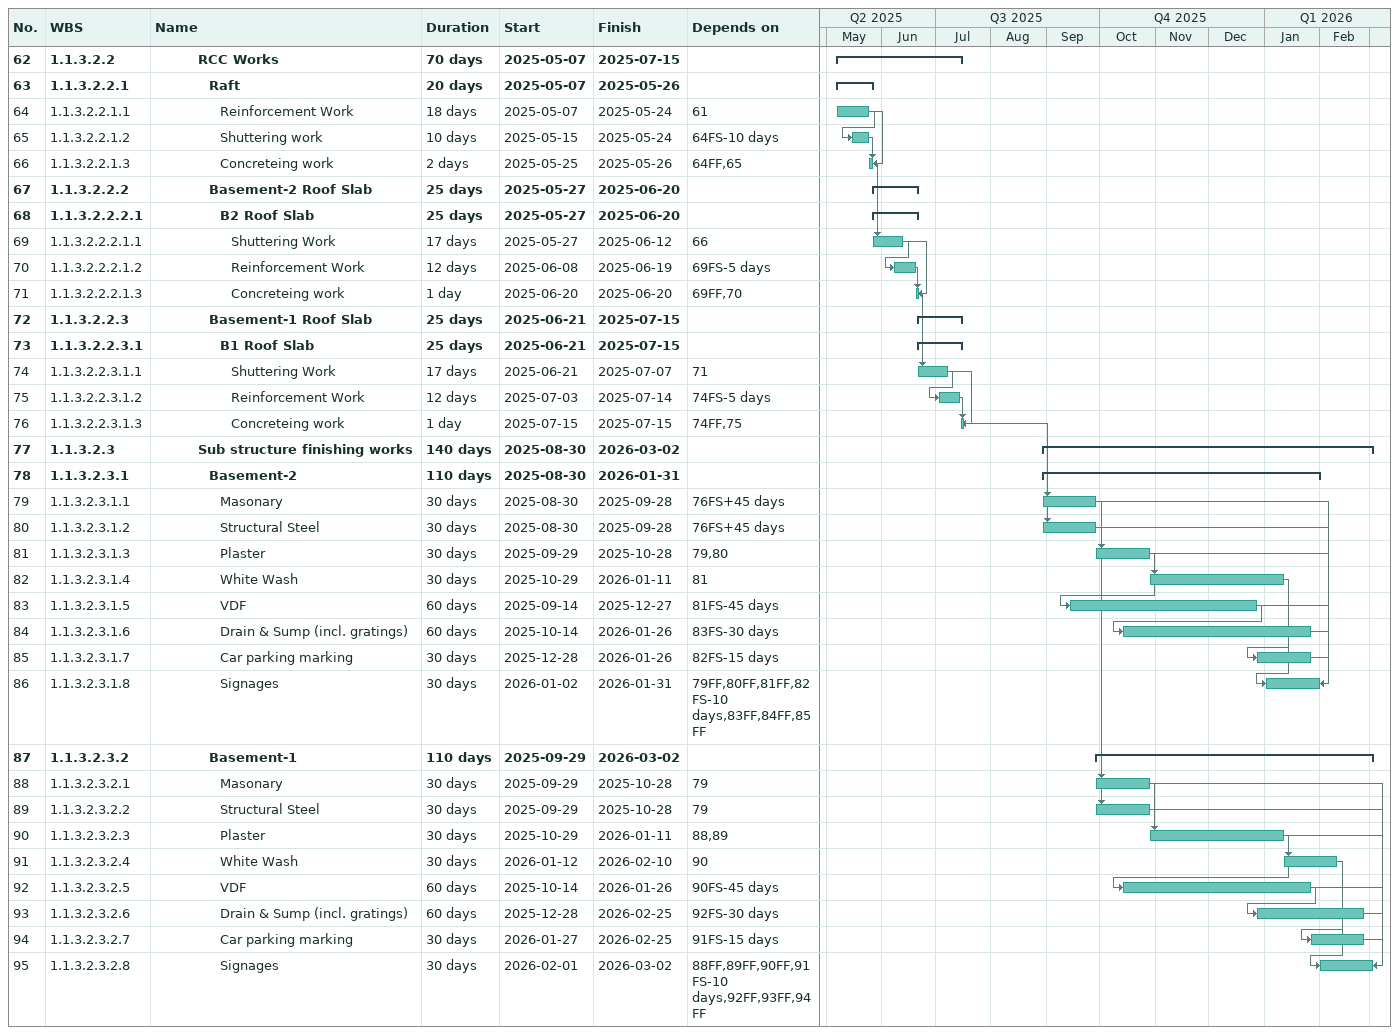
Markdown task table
| ID | WBS | Task | Duration | Start | Finish | Predecessors |
|---|---|---|---|---|---|---|
| 62 | 1.1.3.2.2 | **RCC Works** | 70d | 2025-05-07 | 2025-07-15 |  |
| 63 | 1.1.3.2.2.1 | **Raft** | 20d | 2025-05-07 | 2025-05-26 |  |
| 64 | 1.1.3.2.2.1.1 | Reinforcement Work | 18d | 2025-05-07 | 2025-05-24 | 61 |
| 65 | 1.1.3.2.2.1.2 | Shuttering work | 10d | 2025-05-15 | 2025-05-24 | 64FS-10d |
| 66 | 1.1.3.2.2.1.3 | Concreteing work | 2d | 2025-05-25 | 2025-05-26 | 64FF, 65 |
| 67 | 1.1.3.2.2.2 | **Basement-2 Roof Slab** | 25d | 2025-05-27 | 2025-06-20 |  |
| 68 | 1.1.3.2.2.2.1 | **B2 Roof Slab** | 25d | 2025-05-27 | 2025-06-20 |  |
| 69 | 1.1.3.2.2.2.1.1 | Shuttering Work | 17d | 2025-05-27 | 2025-06-12 | 66 |
| 70 | 1.1.3.2.2.2.1.2 | Reinforcement Work | 12d | 2025-06-08 | 2025-06-19 | 69FS-5d |
| 71 | 1.1.3.2.2.2.1.3 | Concreteing work | 1d | 2025-06-20 | 2025-06-20 | 69FF, 70 |
| 72 | 1.1.3.2.2.3 | **Basement-1 Roof Slab** | 25d | 2025-06-21 | 2025-07-15 |  |
| 73 | 1.1.3.2.2.3.1 | **B1 Roof Slab** | 25d | 2025-06-21 | 2025-07-15 |  |
| 74 | 1.1.3.2.2.3.1.1 | Shuttering Work | 17d | 2025-06-21 | 2025-07-07 | 71 |
| 75 | 1.1.3.2.2.3.1.2 | Reinforcement Work | 12d | 2025-07-03 | 2025-07-14 | 74FS-5d |
| 76 | 1.1.3.2.2.3.1.3 | Concreteing work | 1d | 2025-07-15 | 2025-07-15 | 74FF, 75 |
| 77 | 1.1.3.2.3 | **Sub structure finishing works** | 140d | 2025-08-30 | 2026-03-02 |  |
| 78 | 1.1.3.2.3.1 | **Basement-2** | 110d | 2025-08-30 | 2026-01-31 |  |
| 79 | 1.1.3.2.3.1.1 | Masonary | 30d | 2025-08-30 | 2025-09-28 | 76FS+45d |
| 80 | 1.1.3.2.3.1.2 | Structural Steel | 30d | 2025-08-30 | 2025-09-28 | 76FS+45d |
| 81 | 1.1.3.2.3.1.3 | Plaster | 30d | 2025-09-29 | 2025-10-28 | 79, 80 |
| 82 | 1.1.3.2.3.1.4 | White Wash | 30d | 2025-10-29 | 2026-01-11 | 81 |
| 83 | 1.1.3.2.3.1.5 | VDF | 60d | 2025-09-14 | 2025-12-27 | 81FS-45d |
| 84 | 1.1.3.2.3.1.6 | Drain & Sump (incl. gratings) | 60d | 2025-10-14 | 2026-01-26 | 83FS-30d |
| 85 | 1.1.3.2.3.1.7 | Car parking marking | 30d | 2025-12-28 | 2026-01-26 | 82FS-15d |
| 86 | 1.1.3.2.3.1.8 | Signages | 30d | 2026-01-02 | 2026-01-31 | 79FF, 80FF, 81FF, 82FS-10d, 83FF, 84FF, 85FF |
| 87 | 1.1.3.2.3.2 | **Basement-1** | 110d | 2025-09-29 | 2026-03-02 |  |
| 88 | 1.1.3.2.3.2.1 | Masonary | 30d | 2025-09-29 | 2025-10-28 | 79 |
| 89 | 1.1.3.2.3.2.2 | Structural Steel | 30d | 2025-09-29 | 2025-10-28 | 79 |
| 90 | 1.1.3.2.3.2.3 | Plaster | 30d | 2025-10-29 | 2026-01-11 | 88, 89 |
| 91 | 1.1.3.2.3.2.4 | White Wash | 30d | 2026-01-12 | 2026-02-10 | 90 |
| 92 | 1.1.3.2.3.2.5 | VDF | 60d | 2025-10-14 | 2026-01-26 | 90FS-45d |
| 93 | 1.1.3.2.3.2.6 | Drain & Sump (incl. gratings) | 60d | 2025-12-28 | 2026-02-25 | 92FS-30d |
| 94 | 1.1.3.2.3.2.7 | Car parking marking | 30d | 2026-01-27 | 2026-02-25 | 91FS-15d |
| 95 | 1.1.3.2.3.2.8 | Signages | 30d | 2026-02-01 | 2026-03-02 | 88FF, 89FF, 90FF, 91FS-10d, 92FF, 93FF, 94FF |
